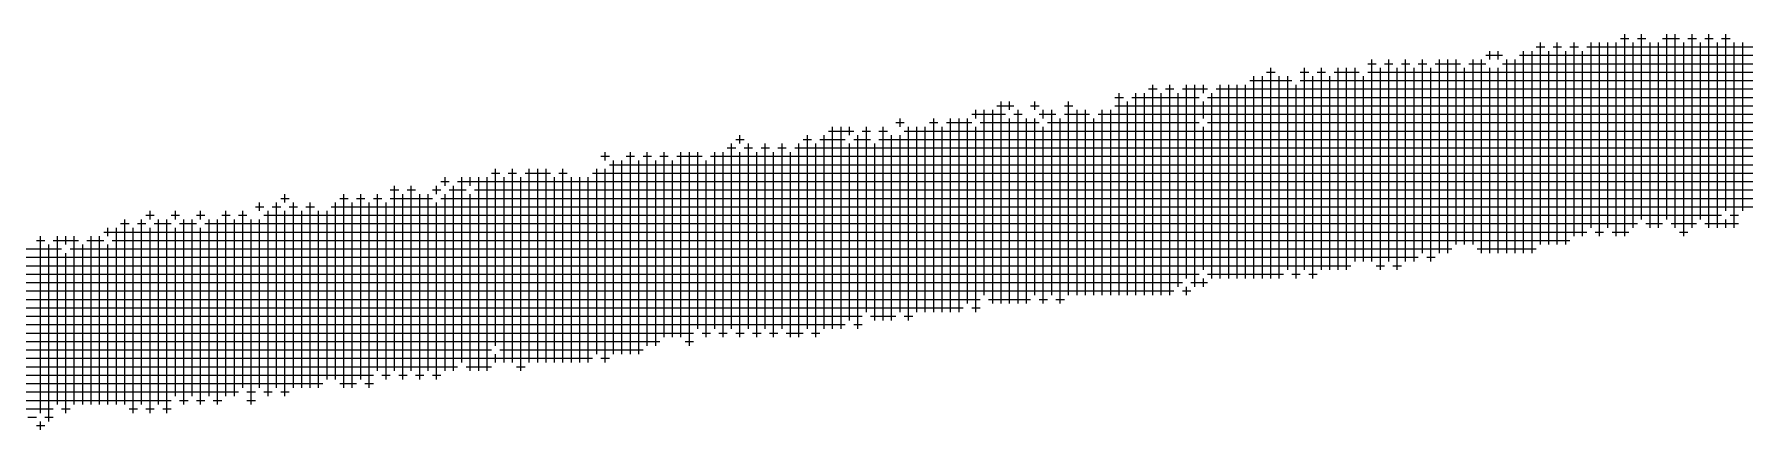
# Model space of a CAD drawing. Header units: feet. Extents: x 0 to 84100, y 0 to 59400.
# Drawn here: x 53513.1 to 53704.9, y 2834.1 to 2878.5 of the extents above; entities that cross this region are included whole.
import ezdxf

# ---------------------------------------------------------------- set-up
doc = ezdxf.new("R2010")
doc.units = ezdxf.units.FT
doc.header["$LTSCALE"] = 550
doc.header["$MEASUREMENT"] = 0
doc.layers.add('CX-MISC', color=2, linetype='CONTINUOUS')

# ---------------------------------------------------------------- blocks, each defined once
blk = doc.blocks.new('CXGLOGO-싸인3')
at = {"layer": 'CX-MISC'}
for p, q in [((424.067, 100.807, 1090.783), (424.067, 110.887, 1090.783)), ((424.907, 100.807, 1090.783), (424.907, 110.887, 1090.783)), ((425.747, 101.227, 1090.783), (425.747, 110.887, 1090.783)), ((426.587, 101.647, 1090.783), (426.587, 110.887, 1090.783)), ((427.007, 101.227, 1090.783), (427.007, 110.887, 1090.783)), ((427.427, 101.647, 1090.783), (427.427, 110.887, 1090.783)), ((427.847, 101.227, 1090.783), (427.847, 110.887, 1090.783)), ((428.057, 111.097, 1090.783), (428.477, 111.097, 1090.783)), ((428.267, 101.227, 1090.783), (428.267, 111.307, 1090.783)), ((428.687, 101.647, 1090.783), (428.687, 110.887, 1090.783)), ((428.897, 111.097, 1090.783), (429.317, 111.097, 1090.783)), ((429.107, 102.067, 1090.783), (429.107, 111.307, 1090.783)), ((429.527, 101.647, 1090.783), (429.527, 110.887, 1090.783)), ((429.947, 101.647, 1090.783), (429.947, 110.887, 1090.783)), ((430.157, 111.097, 1090.783), (430.997, 111.097, 1090.783)), ((430.367, 102.067, 1090.783), (430.367, 111.307, 1090.783)), ((430.787, 101.647, 1090.783), (430.787, 111.307, 1090.783)), ((431.207, 101.227, 1090.783), (431.207, 110.887, 1090.783)), ((431.417, 111.097, 1090.783), (431.837, 111.097, 1090.783)), ((431.627, 101.647, 1090.783), (431.627, 111.307, 1090.783)), ((432.047, 102.067, 1090.783), (432.047, 110.887, 1090.783)), ((432.257, 111.097, 1090.783), (432.677, 111.097, 1090.783)), ((432.467, 101.647, 1090.783), (432.467, 111.307, 1090.783)), ((432.887, 101.647, 1090.783), (432.887, 110.887, 1090.783)), ((433.097, 111.097, 1090.783), (433.517, 111.097, 1090.783)), ((433.307, 102.487, 1090.783), (433.307, 111.307, 1090.783)), ((433.727, 101.647, 1090.783), (433.727, 110.887, 1090.783)), ((434.147, 102.487, 1090.783), (434.147, 110.887, 1090.783)), ((415.667, 99.967, 1090.783), (415.667, 110.047, 1090.783)), ((416.507, 99.967, 1090.783), (416.507, 110.047, 1090.783)), ((417.347, 99.967, 1090.783), (417.347, 110.047, 1090.783)), ((418.187, 100.387, 1090.783), (418.187, 110.047, 1090.783)), ((419.027, 100.387, 1090.783), (419.027, 110.047, 1090.783)), ((419.447, 100.387, 1090.783), (419.447, 110.047, 1090.783)), ((419.867, 100.807, 1090.783), (419.867, 110.047, 1090.783)), ((420.707, 100.807, 1090.783), (420.707, 110.047, 1090.783)), ((421.127, 100.387, 1090.783), (421.127, 110.047, 1090.783)), ((421.337, 110.257, 1090.783), (422.177, 110.257, 1090.783)), ((421.547, 110.047, 1090.783), (421.547, 110.467, 1090.783)), ((421.967, 110.047, 1090.783), (421.967, 110.467, 1090.783)), ((422.387, 100.387, 1090.783), (422.387, 110.047, 1090.783)), ((422.807, 100.387, 1090.783), (422.807, 110.047, 1090.783)), ((423.017, 110.257, 1090.783), (543.557, 110.257, 1090.783)), ((423.227, 100.387, 1090.783), (423.227, 110.467, 1090.783)), ((423.647, 100.387, 1090.783), (423.647, 110.467, 1090.783)), ((423.857, 110.677, 1090.783), (424.277, 110.677, 1090.783)), ((424.487, 100.807, 1090.783), (424.487, 110.467, 1090.783)), ((424.697, 110.677, 1090.783), (425.117, 110.677, 1090.783)), ((425.327, 100.807, 1090.783), (425.327, 110.467, 1090.783)), ((425.537, 110.677, 1090.783), (425.957, 110.677, 1090.783)), ((426.167, 101.227, 1090.783), (426.167, 110.467, 1090.783)), ((426.377, 110.677, 1090.783), (541.037, 110.677, 1090.783)), ((409.787, 99.127, 1090.783), (409.787, 109.207, 1090.783)), ((410.207, 99.127, 1090.783), (410.207, 109.207, 1090.783)), ((410.417, 109.417, 1090.783), (410.837, 109.417, 1090.783)), ((410.627, 99.127, 1090.783), (410.627, 109.627, 1090.783)), ((411.047, 99.127, 1090.783), (411.047, 109.207, 1090.783)), ((411.467, 99.547, 1090.783), (411.467, 109.207, 1090.783)), ((412.097, 109.417, 1090.783), (412.517, 109.417, 1090.783)), ((412.307, 99.547, 1090.783), (412.307, 109.627, 1090.783)), ((412.727, 99.127, 1090.783), (412.727, 109.207, 1090.783)), ((412.937, 109.417, 1090.783), (413.357, 109.417, 1090.783)), ((413.147, 99.547, 1090.783), (413.147, 109.627, 1090.783)), ((413.567, 99.547, 1090.783), (413.567, 109.207, 1090.783)), ((413.777, 109.417, 1090.783), (415.037, 109.417, 1090.783)), ((413.987, 99.547, 1090.783), (413.987, 109.627, 1090.783)), ((414.407, 99.547, 1090.783), (414.407, 109.627, 1090.783)), ((414.827, 99.967, 1090.783), (414.827, 109.627, 1090.783)), ((415.247, 99.967, 1090.783), (415.247, 109.207, 1090.783)), ((415.457, 109.837, 1090.783), (415.877, 109.837, 1090.783)), ((415.457, 109.417, 1090.783), (548.597, 109.417, 1090.783)), ((416.087, 99.547, 1090.783), (416.087, 109.627, 1090.783)), ((416.297, 109.837, 1090.783), (416.717, 109.837, 1090.783)), ((416.927, 99.547, 1090.783), (416.927, 109.627, 1090.783)), ((417.137, 109.837, 1090.783), (417.557, 109.837, 1090.783)), ((417.767, 99.967, 1090.783), (417.767, 109.627, 1090.783)), ((417.977, 109.837, 1090.783), (418.397, 109.837, 1090.783)), ((418.607, 99.967, 1090.783), (418.607, 109.627, 1090.783)), ((418.817, 109.837, 1090.783), (420.077, 109.837, 1090.783)), ((420.287, 100.807, 1090.783), (420.287, 109.627, 1090.783)), ((420.497, 109.837, 1090.783), (421.337, 109.837, 1090.783)), ((421.547, 100.387, 1090.783), (421.547, 109.627, 1090.783)), ((421.967, 100.387, 1090.783), (421.967, 109.627, 1090.783)), ((422.177, 109.837, 1090.783), (545.237, 109.837, 1090.783)), ((403.067, 98.287, 1090.783), (403.067, 108.367, 1090.783)), ((403.907, 98.287, 1090.783), (403.907, 108.367, 1090.783)), ((404.327, 98.287, 1090.783), (404.327, 108.367, 1090.783)), ((404.537, 108.577, 1090.783), (404.957, 108.577, 1090.783)), ((404.747, 98.287, 1090.783), (404.747, 108.787, 1090.783)), ((405.167, 98.287, 1090.783), (405.167, 108.367, 1090.783)), ((405.377, 108.577, 1090.783), (405.797, 108.577, 1090.783)), ((405.587, 98.287, 1090.783), (405.587, 108.787, 1090.783)), ((406.007, 98.707, 1090.783), (406.007, 108.367, 1090.783)), ((406.217, 108.577, 1090.783), (407.477, 108.577, 1090.783)), ((406.427, 99.127, 1090.783), (406.427, 108.787, 1090.783)), ((406.847, 98.707, 1090.783), (406.847, 108.787, 1090.783)), ((407.267, 108.367, 1090.783), (407.267, 108.787, 1090.783)), ((407.687, 99.127, 1090.783), (407.687, 108.367, 1090.783)), ((407.897, 108.577, 1090.783), (551.537, 108.577, 1090.783)), ((408.107, 99.127, 1090.783), (408.107, 108.787, 1090.783)), ((408.527, 99.127, 1090.783), (408.527, 108.787, 1090.783)), ((408.947, 99.127, 1090.783), (408.947, 108.787, 1090.783)), ((409.367, 99.127, 1090.783), (409.367, 108.787, 1090.783)), ((409.577, 108.997, 1090.783), (411.677, 108.997, 1090.783)), ((411.887, 99.127, 1090.783), (411.887, 108.787, 1090.783)), ((412.097, 108.997, 1090.783), (550.277, 108.997, 1090.783)), ((395.927, 107.107, 1090.783), (395.927, 107.527, 1090.783)), ((396.347, 98.287, 1090.783), (396.347, 107.527, 1090.783)), ((396.767, 97.867, 1090.783), (396.767, 107.527, 1090.783)), ((396.977, 107.737, 1090.783), (397.817, 107.737, 1090.783)), ((397.187, 97.867, 1090.783), (397.187, 107.947, 1090.783)), ((397.607, 107.527, 1090.783), (397.607, 107.947, 1090.783)), ((398.027, 97.867, 1090.783), (398.027, 107.527, 1090.783)), ((398.657, 107.737, 1090.783), (399.077, 107.737, 1090.783)), ((398.867, 107.527, 1090.783), (398.867, 107.947, 1090.783)), ((399.287, 107.107, 1090.783), (399.287, 107.527, 1090.783)), ((399.707, 98.287, 1090.783), (399.707, 107.527, 1090.783)), ((400.337, 107.737, 1090.783), (400.757, 107.737, 1090.783)), ((400.547, 98.287, 1090.783), (400.547, 107.947, 1090.783)), ((400.967, 98.287, 1090.783), (400.967, 107.527, 1090.783)), ((401.387, 98.287, 1090.783), (401.387, 107.527, 1090.783)), ((402.227, 98.287, 1090.783), (402.227, 107.527, 1090.783)), ((402.647, 98.287, 1090.783), (402.647, 107.527, 1090.783)), ((402.857, 108.157, 1090.783), (403.277, 108.157, 1090.783)), ((402.857, 107.737, 1090.783), (554.477, 107.737, 1090.783)), ((403.487, 98.287, 1090.783), (403.487, 107.947, 1090.783)), ((403.697, 108.157, 1090.783), (407.057, 108.157, 1090.783)), ((407.267, 107.107, 1090.783), (407.267, 107.947, 1090.783)), ((407.477, 108.157, 1090.783), (553.637, 108.157, 1090.783)), ((388.787, 96.607, 1090.783), (388.787, 106.687, 1090.783)), ((389.207, 96.607, 1090.783), (389.207, 106.687, 1090.783)), ((389.627, 106.267, 1090.783), (389.627, 106.687, 1090.783)), ((390.467, 97.447, 1090.783), (390.467, 106.687, 1090.783)), ((391.307, 97.027, 1090.783), (391.307, 106.687, 1090.783)), ((391.937, 106.897, 1090.783), (392.357, 106.897, 1090.783)), ((392.147, 106.687, 1090.783), (392.147, 107.107, 1090.783)), ((392.567, 97.027, 1090.783), (392.567, 106.687, 1090.783)), ((392.987, 97.447, 1090.783), (392.987, 106.687, 1090.783)), ((393.407, 97.447, 1090.783), (393.407, 106.687, 1090.783)), ((393.617, 106.897, 1090.783), (394.037, 106.897, 1090.783)), ((393.827, 97.447, 1090.783), (393.827, 107.107, 1090.783)), ((394.247, 97.447, 1090.783), (394.247, 106.687, 1090.783)), ((394.457, 106.897, 1090.783), (395.717, 106.897, 1090.783)), ((394.667, 97.447, 1090.783), (394.667, 107.107, 1090.783)), ((395.087, 97.447, 1090.783), (395.087, 107.107, 1090.783)), ((395.507, 97.867, 1090.783), (395.507, 107.107, 1090.783)), ((395.717, 107.317, 1090.783), (397.397, 107.317, 1090.783)), ((395.927, 97.447, 1090.783), (395.927, 106.687, 1090.783)), ((396.137, 106.897, 1090.783), (399.077, 106.897, 1090.783)), ((397.607, 97.867, 1090.783), (397.607, 107.107, 1090.783)), ((397.817, 107.317, 1090.783), (398.237, 107.317, 1090.783)), ((398.447, 97.867, 1090.783), (398.447, 107.107, 1090.783)), ((398.867, 98.287, 1090.783), (398.867, 107.107, 1090.783)), ((399.077, 107.317, 1090.783), (399.917, 107.317, 1090.783)), ((399.287, 97.867, 1090.783), (399.287, 106.687, 1090.783)), ((399.497, 106.897, 1090.783), (407.057, 106.897, 1090.783)), ((400.127, 97.867, 1090.783), (400.127, 107.107, 1090.783)), ((400.337, 107.317, 1090.783), (401.597, 107.317, 1090.783)), ((401.807, 98.287, 1090.783), (401.807, 107.107, 1090.783)), ((402.017, 107.317, 1090.783), (556.157, 107.317, 1090.783)), ((407.267, 99.547, 1090.783), (407.267, 106.687, 1090.783)), ((407.477, 106.897, 1090.783), (557.417, 106.897, 1090.783)), ((383.747, 96.607, 1090.783), (383.747, 105.847, 1090.783)), ((383.957, 106.057, 1090.783), (384.377, 106.057, 1090.783)), ((384.167, 105.847, 1090.783), (384.167, 106.267, 1090.783)), ((384.587, 96.607, 1090.783), (384.587, 105.847, 1090.783)), ((385.427, 96.607, 1090.783), (385.427, 105.847, 1090.783)), ((386.267, 96.607, 1090.783), (386.267, 105.847, 1090.783)), ((387.107, 96.187, 1090.783), (387.107, 105.847, 1090.783)), ((387.317, 106.057, 1090.783), (387.737, 106.057, 1090.783)), ((387.527, 96.607, 1090.783), (387.527, 106.267, 1090.783)), ((387.947, 96.187, 1090.783), (387.947, 105.847, 1090.783)), ((388.157, 106.057, 1090.783), (389.417, 106.057, 1090.783)), ((388.367, 96.607, 1090.783), (388.367, 106.267, 1090.783)), ((388.577, 106.477, 1090.783), (389.837, 106.477, 1090.783)), ((389.627, 97.027, 1090.783), (389.627, 105.847, 1090.783)), ((389.837, 106.057, 1090.783), (390.677, 106.057, 1090.783)), ((390.047, 96.607, 1090.783), (390.047, 106.267, 1090.783)), ((390.257, 106.477, 1090.783), (390.677, 106.477, 1090.783)), ((390.887, 97.027, 1090.783), (390.887, 105.847, 1090.783)), ((391.097, 106.477, 1090.783), (391.517, 106.477, 1090.783)), ((391.097, 106.057, 1090.783), (559.097, 106.057, 1090.783)), ((391.727, 97.027, 1090.783), (391.727, 106.267, 1090.783)), ((392.147, 97.447, 1090.783), (392.147, 106.267, 1090.783)), ((392.357, 106.477, 1090.783), (558.677, 106.477, 1090.783)), ((377.237, 105.217, 1090.783), (377.657, 105.217, 1090.783)), ((377.447, 105.007, 1090.783), (377.447, 105.427, 1090.783)), ((377.867, 95.347, 1090.783), (377.867, 105.007, 1090.783)), ((378.287, 95.347, 1090.783), (378.287, 105.007, 1090.783)), ((378.497, 105.217, 1090.783), (378.917, 105.217, 1090.783)), ((378.707, 95.347, 1090.783), (378.707, 105.427, 1090.783)), ((379.127, 95.347, 1090.783), (379.127, 105.007, 1090.783)), ((379.337, 105.217, 1090.783), (379.757, 105.217, 1090.783)), ((379.547, 95.767, 1090.783), (379.547, 105.427, 1090.783)), ((379.967, 95.767, 1090.783), (379.967, 105.007, 1090.783)), ((380.177, 105.217, 1090.783), (380.597, 105.217, 1090.783)), ((380.387, 96.187, 1090.783), (380.387, 105.427, 1090.783)), ((380.807, 96.187, 1090.783), (380.807, 105.007, 1090.783)), ((381.017, 105.217, 1090.783), (382.277, 105.217, 1090.783)), ((381.227, 96.187, 1090.783), (381.227, 105.427, 1090.783)), ((381.647, 95.767, 1090.783), (381.647, 105.427, 1090.783)), ((382.067, 96.607, 1090.783), (382.067, 105.427, 1090.783)), ((382.487, 96.187, 1090.783), (382.487, 105.007, 1090.783)), ((382.697, 105.217, 1090.783), (561.197, 105.217, 1090.783)), ((382.907, 96.607, 1090.783), (382.907, 105.427, 1090.783)), ((383.327, 96.187, 1090.783), (383.327, 105.427, 1090.783)), ((383.537, 105.637, 1090.783), (383.957, 105.637, 1090.783)), ((384.167, 96.187, 1090.783), (384.167, 105.427, 1090.783)), ((384.377, 105.637, 1090.783), (384.797, 105.637, 1090.783)), ((385.007, 96.187, 1090.783), (385.007, 105.427, 1090.783)), ((385.217, 105.637, 1090.783), (385.637, 105.637, 1090.783)), ((385.847, 96.187, 1090.783), (385.847, 105.427, 1090.783)), ((386.057, 105.637, 1090.783), (386.477, 105.637, 1090.783)), ((386.687, 96.187, 1090.783), (386.687, 105.427, 1090.783)), ((386.897, 105.637, 1090.783), (560.357, 105.637, 1090.783)), ((369.467, 103.747, 1090.783), (369.467, 104.167, 1090.783)), ((370.307, 94.927, 1090.783), (370.307, 104.167, 1090.783)), ((370.727, 103.747, 1090.783), (370.727, 104.167, 1090.783)), ((371.147, 94.507, 1090.783), (371.147, 104.167, 1090.783)), ((371.567, 94.507, 1090.783), (371.567, 104.167, 1090.783)), ((371.777, 104.377, 1090.783), (372.197, 104.377, 1090.783)), ((371.987, 95.767, 1090.783), (371.987, 104.587, 1090.783)), ((372.407, 94.927, 1090.783), (372.407, 104.167, 1090.783)), ((372.617, 104.377, 1090.783), (373.037, 104.377, 1090.783)), ((372.827, 94.927, 1090.783), (372.827, 104.587, 1090.783)), ((373.247, 94.507, 1090.783), (373.247, 104.167, 1090.783)), ((373.457, 104.377, 1090.783), (374.717, 104.377, 1090.783)), ((373.667, 94.927, 1090.783), (373.667, 104.587, 1090.783)), ((374.087, 94.927, 1090.783), (374.087, 104.587, 1090.783)), ((374.507, 94.927, 1090.783), (374.507, 104.587, 1090.783)), ((374.927, 94.927, 1090.783), (374.927, 104.167, 1090.783)), ((375.137, 104.377, 1090.783), (375.557, 104.377, 1090.783)), ((375.347, 94.927, 1090.783), (375.347, 104.587, 1090.783)), ((375.767, 94.927, 1090.783), (375.767, 104.167, 1090.783)), ((376.187, 94.927, 1090.783), (376.187, 104.167, 1090.783)), ((376.607, 94.927, 1090.783), (376.607, 104.167, 1090.783)), ((376.817, 104.377, 1090.783), (468.377, 104.377, 1090.783)), ((377.027, 95.347, 1090.783), (377.027, 104.587, 1090.783)), ((377.447, 94.927, 1090.783), (377.447, 104.587, 1090.783)), ((377.657, 104.797, 1090.783), (496.097, 104.797, 1090.783)), ((361.487, 102.907, 1090.783), (361.487, 103.327, 1090.783)), ((364.427, 93.667, 1090.783), (364.427, 103.327, 1090.783)), ((365.267, 94.087, 1090.783), (365.267, 103.327, 1090.783)), ((366.107, 94.507, 1090.783), (366.107, 103.327, 1090.783)), ((366.737, 103.537, 1090.783), (367.157, 103.537, 1090.783)), ((366.947, 94.507, 1090.783), (366.947, 103.747, 1090.783)), ((367.367, 94.087, 1090.783), (367.367, 103.327, 1090.783)), ((367.577, 103.537, 1090.783), (367.997, 103.537, 1090.783)), ((367.787, 94.507, 1090.783), (367.787, 103.747, 1090.783)), ((368.207, 94.087, 1090.783), (368.207, 103.327, 1090.783)), ((368.627, 94.507, 1090.783), (368.627, 103.327, 1090.783)), ((368.837, 103.537, 1090.783), (369.257, 103.537, 1090.783)), ((369.047, 103.327, 1090.783), (369.047, 103.747, 1090.783)), ((369.257, 103.957, 1090.783), (369.677, 103.957, 1090.783)), ((369.467, 94.507, 1090.783), (369.467, 103.327, 1090.783)), ((369.677, 103.537, 1090.783), (370.517, 103.537, 1090.783)), ((369.887, 94.507, 1090.783), (369.887, 103.747, 1090.783)), ((370.097, 103.957, 1090.783), (459.977, 103.957, 1090.783)), ((370.727, 94.507, 1090.783), (370.727, 103.327, 1090.783)), ((370.937, 103.537, 1090.783), (454.097, 103.537, 1090.783)), ((354.767, 102.067, 1090.783), (354.767, 102.487, 1090.783)), ((356.027, 102.067, 1090.783), (356.027, 102.487, 1090.783)), ((357.287, 102.067, 1090.783), (357.287, 102.487, 1090.783)), ((358.547, 93.247, 1090.783), (358.547, 102.487, 1090.783)), ((359.387, 93.667, 1090.783), (359.387, 102.487, 1090.783)), ((360.017, 102.697, 1090.783), (360.437, 102.697, 1090.783)), ((360.227, 102.487, 1090.783), (360.227, 102.907, 1090.783)), ((360.647, 93.247, 1090.783), (360.647, 102.487, 1090.783)), ((360.857, 102.697, 1090.783), (361.277, 102.697, 1090.783)), ((361.067, 93.667, 1090.783), (361.067, 102.907, 1090.783)), ((361.277, 103.117, 1090.783), (361.697, 103.117, 1090.783)), ((361.487, 93.247, 1090.783), (361.487, 102.487, 1090.783)), ((361.697, 102.697, 1090.783), (362.117, 102.697, 1090.783)), ((361.907, 93.667, 1090.783), (361.907, 102.907, 1090.783)), ((362.327, 93.667, 1090.783), (362.327, 102.487, 1090.783)), ((362.537, 102.697, 1090.783), (362.957, 102.697, 1090.783)), ((362.747, 93.667, 1090.783), (362.747, 102.907, 1090.783)), ((363.167, 93.667, 1090.783), (363.167, 102.487, 1090.783)), ((363.587, 94.087, 1090.783), (363.587, 102.487, 1090.783)), ((363.797, 102.697, 1090.783), (442.757, 102.697, 1090.783)), ((364.007, 94.087, 1090.783), (364.007, 102.907, 1090.783)), ((364.217, 103.117, 1090.783), (364.637, 103.117, 1090.783)), ((364.847, 93.667, 1090.783), (364.847, 102.907, 1090.783)), ((365.057, 103.117, 1090.783), (365.477, 103.117, 1090.783)), ((365.687, 93.667, 1090.783), (365.687, 102.907, 1090.783)), ((365.897, 103.117, 1090.783), (366.317, 103.117, 1090.783)), ((366.527, 94.087, 1090.783), (366.527, 102.907, 1090.783)), ((366.737, 103.117, 1090.783), (368.837, 103.117, 1090.783)), ((369.047, 94.087, 1090.783), (369.047, 102.907, 1090.783)), ((369.257, 103.117, 1090.783), (443.177, 103.117, 1090.783)), ((352.667, 101.227, 1090.783), (352.667, 101.647, 1090.783)), ((353.087, 92.827, 1090.783), (353.087, 101.647, 1090.783)), ((353.297, 101.857, 1090.783), (353.717, 101.857, 1090.783)), ((353.507, 92.827, 1090.783), (353.507, 102.067, 1090.783)), ((353.927, 92.407, 1090.783), (353.927, 101.647, 1090.783)), ((354.137, 101.857, 1090.783), (354.557, 101.857, 1090.783)), ((354.347, 92.827, 1090.783), (354.347, 102.067, 1090.783)), ((354.557, 102.277, 1090.783), (354.977, 102.277, 1090.783)), ((354.767, 92.407, 1090.783), (354.767, 101.647, 1090.783)), ((354.977, 101.857, 1090.783), (355.817, 101.857, 1090.783)), ((355.187, 92.827, 1090.783), (355.187, 102.067, 1090.783)), ((355.607, 92.407, 1090.783), (355.607, 102.067, 1090.783)), ((355.817, 102.277, 1090.783), (356.237, 102.277, 1090.783)), ((356.027, 93.247, 1090.783), (356.027, 101.647, 1090.783)), ((356.237, 101.857, 1090.783), (357.077, 101.857, 1090.783)), ((356.447, 92.827, 1090.783), (356.447, 102.067, 1090.783)), ((356.867, 93.247, 1090.783), (356.867, 102.067, 1090.783)), ((357.077, 102.277, 1090.783), (357.497, 102.277, 1090.783)), ((357.287, 92.827, 1090.783), (357.287, 101.647, 1090.783)), ((357.497, 101.857, 1090.783), (428.897, 101.857, 1090.783)), ((357.707, 93.247, 1090.783), (357.707, 102.067, 1090.783)), ((358.127, 92.827, 1090.783), (358.127, 102.067, 1090.783)), ((358.337, 102.277, 1090.783), (358.757, 102.277, 1090.783)), ((358.967, 93.247, 1090.783), (358.967, 102.067, 1090.783)), ((359.177, 102.277, 1090.783), (359.597, 102.277, 1090.783)), ((359.807, 92.827, 1090.783), (359.807, 102.067, 1090.783)), ((360.227, 93.667, 1090.783), (360.227, 102.067, 1090.783)), ((360.437, 102.277, 1090.783), (433.097, 102.277, 1090.783)), ((429.317, 101.857, 1090.783), (430.157, 101.857, 1090.783)), ((430.577, 101.857, 1090.783), (431.837, 101.857, 1090.783)), ((432.257, 101.857, 1090.783), (433.937, 101.857, 1090.783)), ((433.307, 101.647, 1090.783), (433.307, 102.067, 1090.783)), ((433.517, 102.277, 1090.783), (433.937, 102.277, 1090.783)), ((349.097, 101.017, 1090.783), (349.517, 101.017, 1090.783)), ((349.307, 92.407, 1090.783), (349.307, 101.227, 1090.783)), ((349.727, 91.987, 1090.783), (349.727, 100.807, 1090.783)), ((349.937, 101.017, 1090.783), (351.197, 101.017, 1090.783)), ((350.147, 92.827, 1090.783), (350.147, 101.227, 1090.783)), ((350.567, 100.807, 1090.783), (350.567, 101.227, 1090.783)), ((350.987, 92.827, 1090.783), (350.987, 101.227, 1090.783)), ((351.407, 92.827, 1090.783), (351.407, 100.807, 1090.783)), ((351.617, 101.017, 1090.783), (352.457, 101.017, 1090.783)), ((351.827, 92.827, 1090.783), (351.827, 101.227, 1090.783)), ((352.247, 92.827, 1090.783), (352.247, 101.227, 1090.783)), ((352.457, 101.437, 1090.783), (426.377, 101.437, 1090.783)), ((352.667, 92.827, 1090.783), (352.667, 100.807, 1090.783)), ((352.877, 101.017, 1090.783), (425.537, 101.017, 1090.783)), ((426.797, 101.437, 1090.783), (427.217, 101.437, 1090.783)), ((427.637, 101.437, 1090.783), (428.477, 101.437, 1090.783)), ((430.997, 101.437, 1090.783), (431.417, 101.437, 1090.783)), ((341.957, 99.757, 1090.783), (414.617, 99.757, 1090.783)), ((346.157, 100.177, 1090.783), (417.977, 100.177, 1090.783)), ((348.257, 100.597, 1090.783), (350.357, 100.597, 1090.783)), ((350.567, 92.407, 1090.783), (350.567, 100.387, 1090.783)), ((350.777, 100.597, 1090.783), (419.657, 100.597, 1090.783)), ((415.877, 99.757, 1090.783), (416.297, 99.757, 1090.783)), ((416.717, 99.757, 1090.783), (417.137, 99.757, 1090.783)), ((418.397, 100.177, 1090.783), (418.817, 100.177, 1090.783)), ((420.917, 100.597, 1090.783), (423.857, 100.597, 1090.783)), ((334.817, 98.917, 1090.783), (406.217, 98.917, 1090.783)), ((338.177, 99.337, 1090.783), (407.057, 99.337, 1090.783)), ((406.637, 98.917, 1090.783), (407.477, 98.917, 1090.783)), ((407.267, 98.707, 1090.783), (407.267, 99.127, 1090.783)), ((407.477, 99.337, 1090.783), (411.257, 99.337, 1090.783)), ((411.677, 99.337, 1090.783), (412.097, 99.337, 1090.783)), ((412.517, 99.337, 1090.783), (412.937, 99.337, 1090.783)), ((328.097, 98.077, 1090.783), (396.137, 98.077, 1090.783)), ((332.297, 98.497, 1090.783), (405.797, 98.497, 1090.783)), ((396.557, 98.077, 1090.783), (398.657, 98.077, 1090.783)), ((399.077, 98.077, 1090.783), (399.497, 98.077, 1090.783)), ((399.917, 98.077, 1090.783), (400.337, 98.077, 1090.783)), ((406.217, 98.497, 1090.783), (406.637, 98.497, 1090.783)), ((406.427, 98.287, 1090.783), (406.427, 98.707, 1090.783)), ((321.377, 97.237, 1090.783), (390.257, 97.237, 1090.783)), ((324.737, 97.657, 1090.783), (395.297, 97.657, 1090.783)), ((390.677, 97.237, 1090.783), (391.937, 97.237, 1090.783)), ((392.357, 97.237, 1090.783), (392.777, 97.237, 1090.783)), ((395.717, 97.657, 1090.783), (396.137, 97.657, 1090.783)), ((315.077, 96.397, 1090.783), (381.857, 96.397, 1090.783)), ((319.277, 96.817, 1090.783), (389.417, 96.817, 1090.783)), ((382.277, 96.397, 1090.783), (382.697, 96.397, 1090.783)), ((383.117, 96.397, 1090.783), (383.537, 96.397, 1090.783)), ((383.957, 96.397, 1090.783), (384.377, 96.397, 1090.783)), ((384.797, 96.397, 1090.783), (385.217, 96.397, 1090.783)), ((385.637, 96.397, 1090.783), (386.057, 96.397, 1090.783)), ((386.477, 96.397, 1090.783), (387.317, 96.397, 1090.783)), ((387.737, 96.397, 1090.783), (388.157, 96.397, 1090.783)), ((389.837, 96.817, 1090.783), (390.257, 96.817, 1090.783)), ((308.357, 95.557, 1090.783), (371.777, 95.557, 1090.783)), ((311.717, 95.977, 1090.783), (380.177, 95.977, 1090.783)), ((372.197, 95.557, 1090.783), (379.337, 95.557, 1090.783)), ((381.437, 95.977, 1090.783), (381.857, 95.977, 1090.783)), ((302.897, 94.717, 1090.783), (370.097, 94.717, 1090.783)), ((305.417, 95.137, 1090.783), (376.817, 95.137, 1090.783)), ((370.517, 94.717, 1090.783), (371.777, 94.717, 1090.783)), ((371.987, 94.927, 1090.783), (371.987, 95.347, 1090.783)), ((373.037, 94.717, 1090.783), (373.457, 94.717, 1090.783)), ((377.237, 95.137, 1090.783), (377.657, 95.137, 1090.783)), ((297.857, 93.877, 1090.783), (363.377, 93.877, 1090.783)), ((300.377, 94.297, 1090.783), (365.897, 94.297, 1090.783)), ((364.217, 93.877, 1090.783), (365.057, 93.877, 1090.783)), ((365.477, 93.877, 1090.783), (365.897, 93.877, 1090.783)), ((366.317, 94.297, 1090.783), (366.737, 94.297, 1090.783)), ((367.157, 94.297, 1090.783), (367.577, 94.297, 1090.783)), ((367.997, 94.297, 1090.783), (368.417, 94.297, 1090.783)), ((368.837, 94.297, 1090.783), (369.257, 94.297, 1090.783)), ((289.457, 93.037, 1090.783), (355.817, 93.037, 1090.783)), ((296.597, 93.457, 1090.783), (359.177, 93.457, 1090.783)), ((356.237, 93.037, 1090.783), (356.657, 93.037, 1090.783)), ((357.077, 93.037, 1090.783), (357.497, 93.037, 1090.783)), ((357.917, 93.037, 1090.783), (358.337, 93.037, 1090.783)), ((359.597, 93.457, 1090.783), (360.017, 93.457, 1090.783)), ((359.597, 93.037, 1090.783), (360.017, 93.037, 1090.783)), ((360.437, 93.457, 1090.783), (360.857, 93.457, 1090.783)), ((361.277, 93.457, 1090.783), (361.697, 93.457, 1090.783)), ((290.297, 92.617, 1090.783), (349.937, 92.617, 1090.783)), ((348.677, 92.197, 1090.783), (349.097, 92.197, 1090.783)), ((349.517, 92.197, 1090.783), (349.937, 92.197, 1090.783)), ((350.357, 92.617, 1090.783), (350.777, 92.617, 1090.783)), ((353.717, 92.617, 1090.783), (354.137, 92.617, 1090.783)), ((354.557, 92.617, 1090.783), (354.977, 92.617, 1090.783)), ((355.397, 92.617, 1090.783), (355.817, 92.617, 1090.783)), ((349.097, 91.777, 1090.783), (349.517, 91.777, 1090.783)), ((349.307, 91.567, 1090.783), (349.307, 91.987, 1090.783))]:
    blk.add_line(p, q, dxfattribs=at)

msp = doc.modelspace()

# ---------------------------------------------------------------- block references
at = {"layer": 'CX-MISC', "color": 7, "xscale": 2.250000002095476, "yscale": 2.250000002095476, "zscale": 2.250000002095476}
msp.add_blockref('CXGLOGO-싸인3', (52727.82, 2628.08), dxfattribs=at)

doc.saveas('drawing.dxf')
